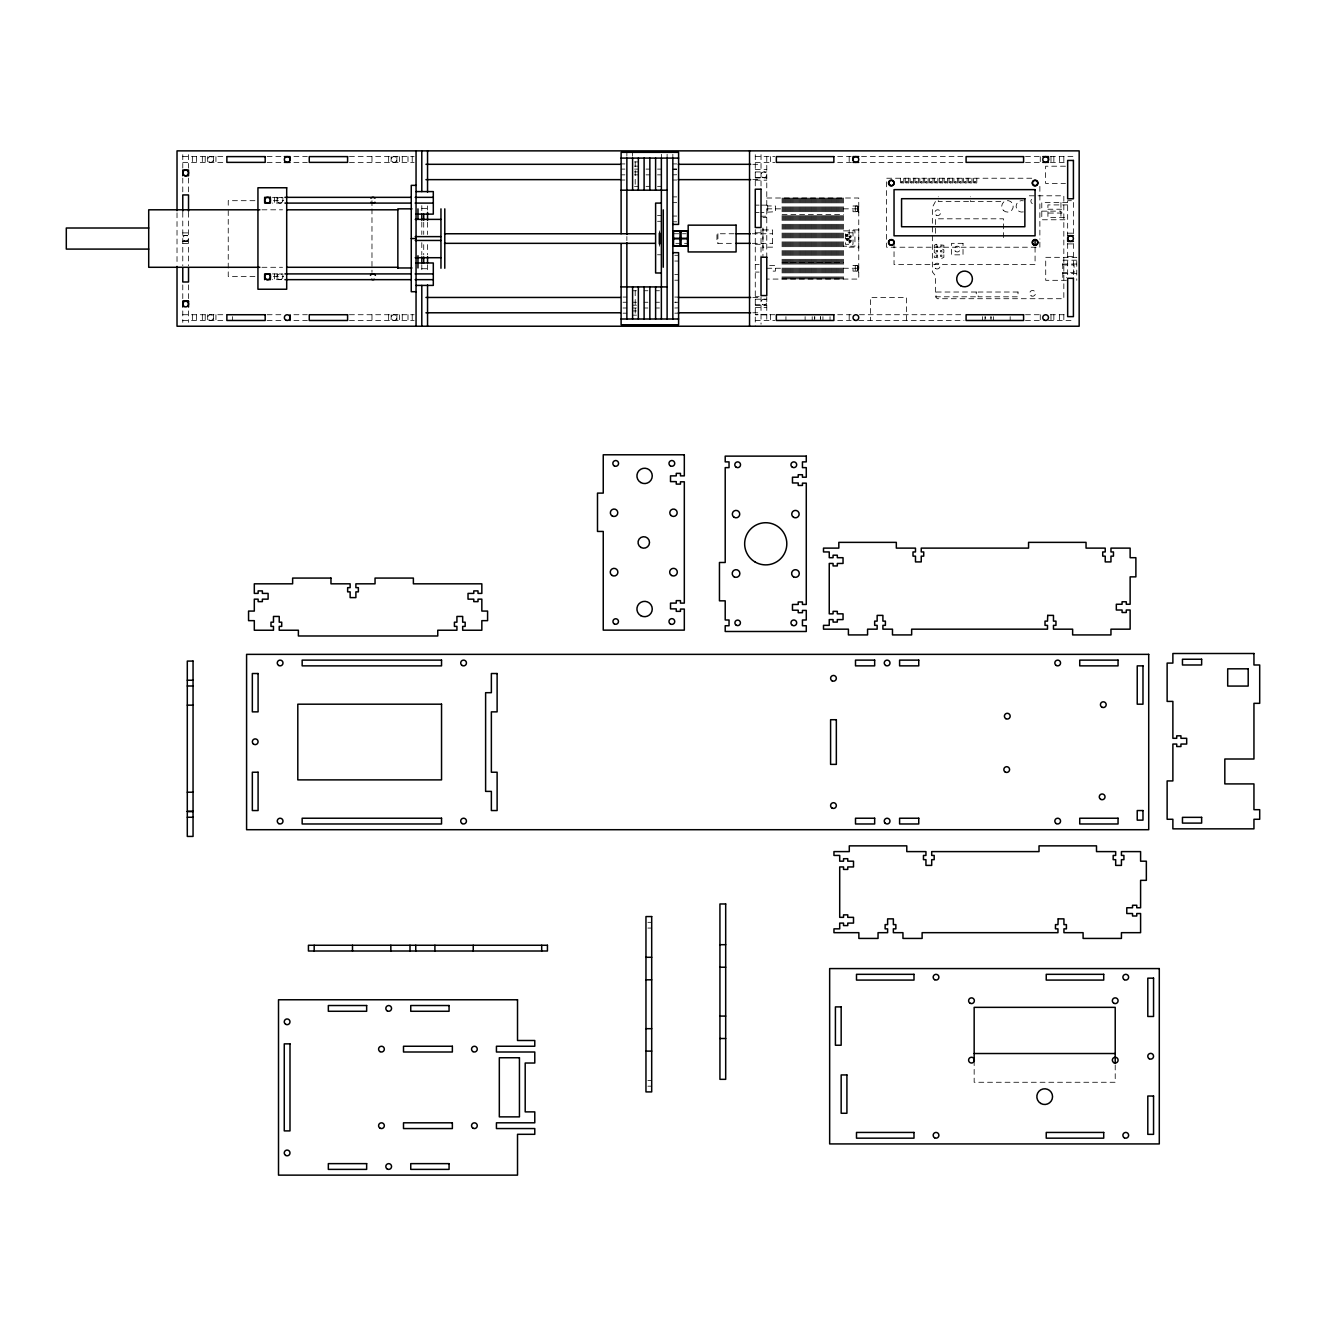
<?xml version="1.0" encoding="UTF-8"?>
<svg xmlns="http://www.w3.org/2000/svg" width="1326" height="1326" viewBox="0 0 1326 1326"><rect width="100%" height="100%" fill="white"/><g stroke="black" fill="none" stroke-linecap="round" stroke-linejoin="round"><path stroke-width="0.75" stroke-dasharray="5 3.75" d="M762.947 248.128L762.947 228.967M858.767 248.128L858.767 228.967M935.427 201.552L932.36 207.304L932.36 271.896L935.427 275.725L935.427 296.809L937.349 298.715L1063.833 298.715L1063.833 195.8L1026.556 195.8M734.09 233.757L717.913 233.757L716.952 234.719L716.952 242.376L717.913 243.338L734.09 243.338M766.776 205L767.737 205.961L775.395 205.961L775.395 211.712L761.025 212.541M858.767 212.674L857.806 205.961L858.767 205M858.767 272.079L857.806 271.117L858.767 264.421M856.414 271.117L857.74 270.67A2.354 2.354 0 0 0 858.452 269.891L858.767 268.648L857.574 268.648M856.414 211.712L857.74 211.248A2.354 2.354 0 0 0 858.452 210.486L858.767 209.243L857.574 209.243M182.773 156.617L226.862 156.617M267.106 156.617L282.438 156.617M293.924 156.617L307.35 156.617M349.434 156.617L414.126 156.617M755.273 156.617L774.832 156.617M837.684 156.617L851.11 156.617M861.535 156.617L964.019 156.617M1025.495 156.617L1042.75 156.617M1050.407 156.617L1073.414 156.617M634.524 161.921L638.353 161.921M182.773 162.369L223.017 162.369M267.106 162.369L284.344 162.369M293.924 162.369L307.35 162.369M349.434 162.369L414.126 162.369M755.273 162.369L774.832 162.369M837.684 162.369L853.016 162.369M861.535 162.369L964.019 162.369M1025.495 162.369L1042.75 162.369M1050.407 162.369L1065.739 162.369M621.115 163.927L624.944 163.927M672.846 163.927L676.691 163.927M752.754 164.308L761.025 164.308M634.524 166.148L638.353 166.148M1065.474 166.198L1045.617 166.198L1045.617 183.452L1065.474 183.452M621.115 169.098L624.944 169.098M634.524 169.098L638.353 169.098M646.027 169.098L649.856 169.098M657.53 169.098L661.359 169.098M672.846 169.098L676.691 169.098M672.846 169.198L676.691 169.198M755.273 169.463L766.776 169.463M634.524 171.883L638.353 171.883M755.273 171.949L766.776 171.949M621.115 174.85L624.944 174.85M634.524 174.85L638.353 174.85M646.027 174.85L649.856 174.85M657.53 174.85L661.359 174.85M672.846 174.85L676.691 174.75M755.273 177.701L766.776 177.701M755.273 177.883L766.776 177.883M1031.744 178.231L886.564 178.231L886.564 247.216L1039.866 247.216L1039.866 241.133M752.754 179.64L761.025 179.64M621.115 180.021L624.944 180.021M672.846 180.021L676.691 180.021M755.273 180.187L766.776 180.187M634.524 186.353L638.353 186.353M646.027 186.353L649.856 186.353M657.53 186.353L661.359 186.353M672.846 196.894L676.691 196.894M272.476 197.342L282.852 197.342L282.852 203.093L272.476 203.093M766.776 198.005L858.767 198.005L858.767 279.073L766.776 279.073M254.94 200.69L228.238 200.69L228.238 206.839M273.405 200.69L283.681 200.69M968.577 201.552L938.294 201.552L938.294 196.762M1000.782 201.552L970.499 201.552L970.499 196.762M1067.662 202.513L1041.788 202.513L1041.788 219.768L1067.662 219.768M672.846 202.646L676.691 202.646M1067.662 204.917L1047.921 204.917L1047.921 217.365L1067.662 217.365M755.273 205.132L759.118 205.132M761.025 205.132L766.776 205.132M857.806 205.961L853.016 205.961L853.016 211.712L857.806 211.712M421.801 208.364L427.552 208.364M857.574 208.431L858.767 208.431L858.452 207.188A2.354 2.354 0 0 0 857.74 206.425L856.414 205.961M766.776 208.845L782.108 208.845M843.435 208.845L858.767 208.845M1047.921 209.226L1061.911 209.226L1061.911 213.055L1047.921 213.055M261.951 209.806L282.537 209.806M1041.788 211.132L1060.949 211.132M755.273 212.541L759.118 212.541M782.108 214.597L843.435 214.597M657.53 215.541L661.359 215.541M672.846 216.055L676.691 216.055M761.025 216.221L766.776 216.221M762.947 217.464L766.776 217.464M657.53 221.293L661.359 221.293M672.846 221.807L676.691 221.807M763.428 229.928L772.528 229.928L772.528 247.166L763.428 247.166M858.287 229.928L849.187 229.928L849.187 247.166L858.287 247.166M659.619 230.873L659.436 232.498M843.435 230.873L854.938 230.873L854.938 246.205L843.435 246.205M182.773 232.895L188.524 232.895M755.273 232.796L761.025 232.796M1067.662 233.177L1073.414 233.177M673.724 233.757L686.122 233.757M752.306 233.757L772.528 233.757M182.773 235.382L188.524 235.382M182.773 241.133L188.524 241.133M182.773 241.315L188.524 241.315M675.796 243.338L687.697 243.338M752.306 243.338L772.528 243.338M182.773 243.619L188.524 243.619M1067.662 243.918L1073.414 243.918M755.273 244.299L761.025 244.299M659.619 246.205L659.436 245.177M657.53 254.774L661.359 254.774M674.768 255.288L678.597 255.288M1067.662 256.366L1073.414 256.366M1076.762 260.194L1062.772 260.194L1062.772 277.449L1066.767 277.449M674.768 261.04L678.597 261.04M782.108 262.498L843.435 262.498M1062.772 264.04L1076.762 264.04M755.273 264.421L759.118 264.421M1062.772 264.985L1074.077 264.985L1074.077 272.659L1062.772 272.659M769.66 265.382L775.395 265.382L775.395 271.117L769.66 271.117M857.806 265.382L853.016 265.382L853.016 271.117L857.806 271.117M261.951 267.288L282.537 267.288M857.574 267.852L858.767 267.852L858.452 266.609A2.354 2.354 0 0 0 857.74 265.83L856.414 265.382M766.776 268.25L782.108 268.25M843.435 268.25L858.767 268.25M421.801 268.73L427.552 268.73M755.273 272.079L759.118 272.079M1062.772 273.62L1076.762 273.62M272.476 273.902L282.852 273.902L282.852 279.653L272.476 279.653M674.768 274.449L678.597 274.449M254.94 276.388L228.238 276.388L228.238 208.878M273.405 276.388L283.681 276.388M674.768 280.2L678.597 280.2M1066.419 280.316L1045.717 280.316L1045.717 257.327L1076.762 257.327L1076.762 280.316M632.601 290.742L636.447 290.742M644.105 290.742L647.933 290.742M655.608 290.742L659.436 290.742M755.273 296.709L759.118 296.709M623.021 297.057L626.866 297.057M674.768 297.057L678.597 297.057M752.754 297.455L761.025 297.455M755.273 299.195L766.776 299.195M623.021 302.245L626.866 302.245M632.601 302.245L636.447 302.245M644.105 302.245L647.933 302.245M655.608 302.245L659.436 302.245M755.273 304.947L766.776 304.947M632.601 305.195L636.447 305.195M755.273 305.146L766.776 305.146M755.273 307.433L766.776 307.433M623.021 307.997L626.866 307.997M632.601 307.997L636.447 307.997M644.105 307.997L647.933 307.997M655.608 307.997L659.436 307.997M674.768 307.997L678.597 307.897M632.601 310.947L636.447 310.947M752.754 312.787L761.025 312.787M623.021 313.168L626.866 313.168M674.768 313.168L678.597 313.168M182.773 314.726L226.862 314.726M267.106 314.726L282.438 314.726M293.924 314.726L307.35 314.726M349.434 314.726L414.126 314.726M774.832 314.726L755.273 314.726L766.776 314.826M837.684 314.726L851.11 314.726M859.48 314.726L964.019 314.726M1025.495 314.726L1042.75 314.726M1050.407 314.726L1065.739 314.726M632.601 315.157L636.447 315.157M182.773 320.478L223.017 320.478M267.106 320.478L284.344 320.478M293.924 320.478L307.35 320.478M349.434 320.478L414.126 320.478M755.273 320.378L774.832 320.478M837.684 320.478L851.11 320.478M858.767 320.478L964.019 320.478M1025.495 320.478L1042.75 320.478M1048.501 320.478L1073.414 320.478M647.867 922.316L651.696 922.316M647.867 928.067L651.696 928.067M647.867 1080.425L651.696 1080.425M647.867 1086.176L651.696 1086.176M1115.216 1064.944L1115.216 1082.265L974.162 1082.265L974.162 1061.098M1073.414 233.691L1073.414 200.69L1067.662 200.69L1067.662 235.663M1073.414 243.47L1073.414 275.526M1067.662 243.47L1067.662 275.526M1063.833 156.617L1063.833 162.369M1063.833 314.726L1063.833 320.478M1060.949 202.513L1060.949 219.768M1059.607 156.617L1059.607 162.369M1059.607 314.726L1059.607 320.478M1053.855 156.617L1053.855 162.369M1053.855 314.726L1053.855 320.478M1050.988 156.617L1050.988 162.369M1050.988 314.726L1050.988 320.478M1040.264 156.617L1040.264 162.369M1040.264 314.726L1040.264 320.478M1039.866 186.353L1039.866 239.111M1035.076 247.233L1035.076 264.57L894.039 264.57L894.039 243.404M1010.163 316.632L1010.163 320.478M1003.467 237.586L1003.467 218.807L935.427 218.807L935.427 233.824M993.489 316.632L993.489 320.478M991.003 316.632L991.003 320.478M985.036 316.632L985.036 320.478M982.549 316.632L982.549 320.478M976.814 178.231L976.814 182.259A1.724 1.724 0 0 1 975.091 183.982A1.724 1.724 0 0 1 973.367 182.259L973.367 178.231M971.958 178.231L971.958 182.259A1.724 1.724 0 0 1 970.234 183.982A1.724 1.724 0 0 1 968.51 182.259L968.51 178.231M967.085 178.231L967.085 182.259A1.724 1.724 0 0 1 965.361 183.982A1.724 1.724 0 0 1 963.637 182.259L963.637 178.231M962.212 178.231L962.212 182.259A1.724 1.724 0 0 1 960.488 183.982A1.724 1.724 0 0 1 958.764 182.259L958.764 178.231M957.355 178.231L957.355 182.259A1.724 1.724 0 0 1 955.632 183.982A1.724 1.724 0 0 1 953.908 182.259L953.908 178.231M952.482 178.231L952.482 182.259A1.724 1.724 0 0 1 950.759 183.982A1.724 1.724 0 0 1 949.035 182.259L949.035 178.231M947.609 178.231L947.609 182.259A1.724 1.724 0 0 1 945.886 183.982A1.724 1.724 0 0 1 944.162 182.259L944.162 178.231M942.753 178.231L942.753 182.259A1.724 1.724 0 0 1 941.029 183.982A1.724 1.724 0 0 1 939.305 182.259L939.305 178.231M941.941 247.266L941.941 245.923L940.499 245.923L940.499 247.266M937.88 178.231L937.88 182.259A1.724 1.724 0 0 1 936.156 183.982A1.724 1.724 0 0 1 934.432 182.259L934.432 178.231M937.631 247.266L937.631 245.923L936.189 245.923L936.189 247.266M933.007 178.231L933.007 182.259A1.724 1.724 0 0 1 931.283 183.982A1.724 1.724 0 0 1 929.559 182.259L929.559 178.231M928.15 178.231L928.15 182.259A1.724 1.724 0 0 1 926.426 183.982A1.724 1.724 0 0 1 924.686 182.259L924.686 178.231M923.277 178.231L923.277 182.259A1.724 1.724 0 0 1 921.553 183.982A1.724 1.724 0 0 1 919.83 182.259L919.83 178.231M918.404 178.231L918.404 182.259A1.724 1.724 0 0 1 916.68 183.982A1.724 1.724 0 0 1 914.957 182.259L914.957 178.231M913.548 178.231L913.548 182.259A1.724 1.724 0 0 1 911.807 183.982A1.724 1.724 0 0 1 910.084 182.259L910.084 178.231M908.675 178.231L908.675 182.259A1.724 1.724 0 0 1 906.951 183.982A1.724 1.724 0 0 1 905.227 182.259L905.227 178.231M906.487 320.478L906.487 297.472L870.453 297.472L870.453 320.478M903.802 178.231L903.802 182.259A1.724 1.724 0 0 1 902.078 183.982A1.724 1.724 0 0 1 900.354 182.259L900.354 178.231M857.574 206.276L857.574 211.414M857.574 265.681L857.574 270.819M855.27 205.961L855.27 211.712M855.27 265.382L855.27 271.117M849.187 156.617L849.187 162.369M849.187 314.726L849.187 320.478M843.435 198.005L843.435 279.073M842.474 198.005L842.474 279.073M841.513 198.005L841.513 279.073M840.568 198.005L840.568 279.073M839.607 198.005L839.607 279.073M838.645 198.005L838.645 279.073M837.684 198.005L837.684 279.073M836.723 198.005L836.723 279.073M835.778 198.005L835.778 279.073M834.816 198.005L834.816 279.073M833.855 198.005L833.855 279.073M832.894 198.005L832.894 279.073M831.932 198.005L831.932 279.073M830.988 198.005L830.988 279.073M830.026 198.005L830.026 279.073M830.026 316.632L830.026 320.478M829.065 198.005L829.065 279.073M828.104 198.005L828.104 279.073M827.142 198.005L827.142 279.073M826.181 198.005L826.181 279.073M825.236 198.005L825.236 279.073M824.275 198.005L824.275 279.073M823.313 198.005L823.313 279.073M822.932 316.632L822.932 320.478M822.352 198.005L822.352 279.073M821.391 198.005L821.391 279.073M820.446 198.005L820.446 279.073M820.446 316.632L820.446 320.478M819.485 198.005L819.485 279.073M818.523 198.005L818.523 279.073M817.562 198.005L817.562 279.073M816.601 198.005L816.601 279.073M815.656 198.005L815.656 279.073M814.694 198.005L814.694 279.073M814.694 316.632L814.694 320.478M813.733 198.005L813.733 279.073M812.772 198.005L812.772 279.073M812.192 316.632L812.192 320.478M811.81 198.005L811.81 279.073M810.866 198.005L810.866 279.073M809.904 198.005L809.904 279.073M808.943 198.005L808.943 279.073M807.982 198.005L807.982 279.073M807.02 198.005L807.02 279.073M806.059 198.005L806.059 279.073M805.114 198.005L805.114 279.073M805.114 316.632L805.114 320.478M804.153 198.005L804.153 279.073M803.191 198.005L803.191 279.073M802.23 198.005L802.23 279.073M801.269 198.005L801.269 279.073M800.324 198.005L800.324 279.073M799.363 198.005L799.363 279.073M798.401 198.005L798.401 279.073M797.44 198.005L797.44 279.073M796.478 198.005L796.478 279.073M795.534 198.005L795.534 279.073M794.572 198.005L794.572 279.073M793.611 198.005L793.611 279.073M792.65 198.005L792.65 279.073M791.688 198.005L791.688 279.073M790.727 198.005L790.727 279.073M789.782 198.005L789.782 279.073M788.821 198.005L788.821 279.073M787.859 198.005L787.859 279.073M786.898 198.005L786.898 279.073M785.937 198.005L785.937 279.073M785.937 316.632L785.937 320.478M784.992 198.005L784.992 279.073M784.031 198.005L784.031 279.073M783.069 198.005L783.069 279.073M782.108 198.005L782.108 279.073M770.605 156.617L770.605 162.369M770.605 314.726L770.605 320.478M767.737 205.961L767.737 211.712M766.776 156.617L766.776 258.835M766.776 296.709L766.776 320.478M762.947 228.006L762.947 256.796M761.025 154.694L761.025 188.176M761.025 229.58L761.025 256.796M761.025 296.709L761.025 324.174M755.273 154.694L755.273 188.176M755.273 229.58L755.273 326.229M717.913 233.757L717.913 243.338M672.846 154.264L672.846 158.092M667.111 154.264L667.111 158.092M661.359 154.264L661.359 158.092M635.204 161.805L635.204 186.353M635.204 290.742L635.204 316.98M632.601 152.341L632.601 156.17M626.866 152.341L626.866 156.17M626.866 236.476L626.866 240.603M427.552 205.928L427.552 210.022M427.552 222.254L427.552 234.52M427.552 244.581L427.552 254.841M427.552 264.703L427.552 272.758M423.723 222.254L423.723 234.47M423.723 244.647L423.723 254.841M421.801 205.646L421.801 212.392M421.801 222.088L421.801 234.52M421.801 242.658L421.801 254.99M421.801 264.703L421.801 272.758M412.22 156.617L412.22 162.369M412.22 314.726L412.22 320.478M407.994 156.617L407.994 162.369M407.994 314.726L407.994 320.478M402.259 156.617L402.259 162.369M402.259 314.726L402.259 320.478M399.375 156.617L399.375 162.369M399.375 314.726L399.375 320.478M396.888 156.617L396.888 162.369M396.888 314.726L396.888 320.478M391.137 156.617L391.137 162.369M391.137 314.726L391.137 320.478M388.651 156.617L388.651 162.369M388.651 314.726L388.651 320.478M371.976 156.617L371.976 162.369M371.976 200.69L371.976 206.839M371.976 208.878L371.976 272.311M371.976 314.726L371.976 320.478M277.101 197.342L277.101 203.093M277.101 273.902L277.101 279.653M274.615 197.342L274.615 203.093M274.615 273.902L274.615 279.653M232.597 316.632L232.597 320.478M215.939 156.617L215.939 162.369M215.939 314.726L215.939 320.478M213.436 156.617L213.436 162.369M213.436 314.726L213.436 320.478M207.685 156.617L207.685 162.369M207.685 314.726L207.685 320.478M205.198 156.617L205.198 162.369M205.198 314.726L205.198 320.478M202.331 156.617L202.331 162.369M202.331 314.726L202.331 320.478M196.579 156.617L196.579 162.369M196.579 314.726L196.579 320.478M192.353 156.617L192.353 162.369M192.353 314.726L192.353 320.478M188.524 154.694L188.524 168.12M188.524 178.098L188.524 193.032M188.524 212.226L188.524 265.797M188.524 284.875L188.524 299.228M188.524 310.897L188.524 322.384M182.773 154.694L182.773 168.12M182.773 178.098L182.773 193.032M182.773 212.226L182.773 265.797M182.773 284.875L182.773 299.228M182.773 310.897L182.773 322.384M177.021 212.757L177.021 264.338M1032.291 203.674A2.901 2.901 0 0 1 1032.291 198.668M1023.34 211.895A5.752 5.752 0 0 1 1016.114 206.342A5.752 5.752 0 0 1 1023.34 200.79M820.346 316.848A2.867 2.867 0 0 1 820.346 318.339M814.794 318.339A2.867 2.867 0 0 1 814.794 316.848M990.903 316.848A2.867 2.867 0 0 1 990.903 318.339M985.351 318.339A2.867 2.867 0 0 1 985.351 316.848M845.623 234.785C847.38 240.288 849.9 230.923 845.623 234.785M846.087 234.917C847.264 238.581 848.938 232.332 846.087 234.917M845.938 238.73C847.695 244.216 850.215 234.868 845.938 238.73M846.402 238.862C847.579 242.525 849.253 236.277 846.402 238.862M848.789 236.227C850.563 241.713 853.066 232.348 848.789 236.227M848.822 240.669C850.579 246.155 853.082 236.79 848.822 240.669M849.253 236.359C850.43 240.006 852.104 233.774 849.253 236.359M849.286 240.785C850.463 244.448 852.137 238.216 849.286 240.785M901.15 182.01C902.326 185.657 904 179.424 901.15 182.01M906.023 182.01C907.199 185.657 908.874 179.424 906.023 182.01M910.896 182.01C912.056 185.657 913.73 179.424 910.896 182.01M915.752 182.01C916.929 185.657 918.603 179.424 915.752 182.01M920.625 182.01C921.802 185.657 923.476 179.424 920.625 182.01M925.498 182.01C926.659 185.657 928.333 179.424 925.498 182.01M930.355 182.01C931.532 185.657 933.206 179.424 930.355 182.01M935.228 182.01C936.405 185.657 938.079 179.424 935.228 182.01M940.101 182.01C941.278 185.657 942.935 179.424 940.101 182.01M944.957 182.01C946.134 185.657 947.808 179.424 944.957 182.01M949.83 182.01C951.007 185.657 952.681 179.424 949.83 182.01M954.703 182.01C955.88 185.657 957.538 179.424 954.703 182.01M959.56 182.01C960.737 185.657 962.411 179.424 959.56 182.01M964.433 182.01C965.61 185.657 967.284 179.424 964.433 182.01M969.306 182.01C970.483 185.657 972.157 179.424 969.306 182.01M974.179 182.01C975.339 185.657 977.013 179.424 974.179 182.01M936.189 244.299L934.283 245.26L934.283 247.929L936.189 248.89L934.283 249.852L934.283 252.537L936.189 253.498L934.283 254.459L934.283 257.327L941.941 258.288L943.863 257.327L943.863 254.459L941.941 253.498L943.863 252.537L943.863 249.852L941.941 248.89L943.863 247.929L943.863 245.26L936.189 244.299M853.016 232.796L845.358 232.796L845.358 244.299L853.016 244.299L853.016 232.796M963.024 243.338L951.521 243.338L951.521 254.841L963.024 254.841L963.024 243.338M937.631 250.515L936.189 250.515L936.189 251.857L937.631 251.857L937.631 250.515M941.941 250.515L940.499 250.515L940.499 251.857L941.941 251.857L941.941 250.515M937.631 255.122L936.189 255.122L936.189 256.465L937.631 256.465L937.631 255.122M941.941 255.122L940.499 255.122L940.499 256.465L941.941 256.465L941.941 255.122M976.251 292.018L936.388 292.018L936.388 296.809L976.251 296.809L976.251 292.018M1018.02 292.018L978.157 292.018L978.157 296.809L1018.02 296.809L1018.02 292.018M678.597 302.245L674.768 302.245L678.597 302.345M935.692 268.581A2.901 2.901 0 0 0 940.051 266.095A2.901 2.901 0 0 0 935.725 263.559A2.901 2.901 0 0 0 935.692 268.581M936.272 215.177A2.901 2.901 0 0 0 940.615 212.674A2.901 2.901 0 0 0 936.272 210.171A2.901 2.901 0 0 0 936.272 215.177M1031.147 295.864A2.901 2.901 0 0 0 1035.49 293.361A2.901 2.901 0 0 0 1031.147 290.842A2.901 2.901 0 0 0 1031.147 295.864M1003.417 210.42A5.752 5.752 0 0 0 1013.031 207.834A5.752 5.752 0 0 0 1006.003 200.79A5.752 5.752 0 0 0 1003.417 210.42M955.234 251.111A2.867 2.867 0 0 0 960.057 249.835A2.867 2.867 0 0 0 956.527 246.304A2.867 2.867 0 0 0 955.234 251.111M762.467 177.319A2.867 2.867 0 0 0 766.776 174.817A2.867 2.867 0 0 0 762.467 172.33A2.867 2.867 0 0 0 762.467 177.319M762.467 304.566A2.867 2.867 0 0 0 766.776 302.079A2.867 2.867 0 0 0 762.467 299.593A2.867 2.867 0 0 0 762.467 304.566M392.579 320.08A2.867 2.867 0 0 0 396.888 317.594A2.867 2.867 0 0 0 392.579 315.107A2.867 2.867 0 0 0 392.579 320.08M209.127 320.08A2.867 2.867 0 0 0 213.436 317.594A2.867 2.867 0 0 0 209.127 315.107A2.867 2.867 0 0 0 209.127 320.08M184.215 240.752A2.867 2.867 0 0 0 188.524 238.249A2.867 2.867 0 0 0 184.215 235.763A2.867 2.867 0 0 0 184.215 240.752M209.127 161.987A2.867 2.867 0 0 0 213.436 159.485A2.867 2.867 0 0 0 209.127 156.998A2.867 2.867 0 0 0 209.127 161.987M392.579 161.987A2.867 2.867 0 0 0 396.888 159.485A2.867 2.867 0 0 0 392.579 156.998A2.867 2.867 0 0 0 392.579 161.987M278.543 279.272A2.867 2.867 0 0 0 282.852 276.786A2.867 2.867 0 0 0 278.543 274.283A2.867 2.867 0 0 0 278.543 279.272M278.543 202.712A2.867 2.867 0 0 0 282.852 200.209A2.867 2.867 0 0 0 278.543 197.723A2.867 2.867 0 0 0 278.543 202.712"/><path stroke-width="1.5" d="M659.619 232.928L659.619 244.15M673.542 230.873L673.542 246.205M681.216 230.873L679.824 238.813L681.216 246.205M679.824 230.873L681.216 238.813L679.824 246.205M687.498 246.205L687.498 230.873M284.344 156.617L290.096 156.617L290.096 160.446M858.767 156.617L853.016 156.617L853.016 160.446M1042.75 156.617L1048.501 156.617L1048.501 160.446M621.115 158.092L678.597 158.092M284.344 162.369L290.096 162.369M853.016 162.369L858.767 162.369M1042.75 162.369L1048.501 162.369M425.944 164.308L620.369 164.308M678.299 164.308L750.682 164.308M184.695 175.778L188.524 175.778L188.524 170.026L182.773 170.026L182.773 175.778M425.944 179.64L620.369 179.64M678.299 179.64L750.682 179.64M416.049 185.358L411.259 185.358L411.259 291.72L416.049 291.72M621.115 190.182L667.111 190.182M416.049 191.59L433.304 191.59L433.304 214.116L416.049 214.116M284.908 197.342L411.259 197.342M415.137 197.342L433.304 197.342M284.908 203.093L411.259 203.093M415.137 203.093L433.304 203.093M661.359 203.093L655.608 203.093L655.608 272.99L661.359 272.99M411.938 208.845L397.85 208.845L397.85 268.25M259.896 209.806L148.711 209.806L148.711 267.288L259.896 267.288M286.665 209.806L397.85 209.806M415.22 219.387L440.961 219.387M672.846 224.409L678.597 224.409L678.597 152.341L621.115 152.341L621.115 233.674M148.711 228.006L66.3 228.006L66.3 249.089L148.711 249.089M672.846 230.873L688.177 230.873M673.542 231.138L679.824 231.138M681.216 231.138L687.498 231.138M444.508 233.757L655.143 233.757M736.112 233.757L750.284 233.757M1067.662 235.663L1073.414 235.663M415.22 236.625L440.961 236.625M673.542 238.282L679.824 238.282M681.216 238.282L687.498 238.282M411.259 238.547L416.049 238.547M673.542 238.813L679.824 238.813M681.216 238.813L687.498 238.813M415.22 240.454L440.961 240.454M1073.414 241.415L1067.662 241.415L1067.662 237.586M444.508 243.338L655.143 243.338M736.112 243.338L750.284 243.338M673.542 245.94L679.824 245.94M681.216 245.94L687.498 245.94M672.846 246.205L688.177 246.205M672.846 252.669L678.597 252.669L678.597 324.754L621.115 324.754L621.115 243.686M415.22 257.708L440.961 257.708M416.049 262.979L433.304 262.979L433.304 285.405L416.049 285.405M286.665 267.288L397.85 267.288M397.85 267.968L411.938 267.968M284.908 273.902L411.259 273.902M415.137 273.902L433.304 273.902M266.576 279.653L270.405 279.653L270.405 273.902L264.653 273.902L264.653 279.653M284.908 279.653L411.259 279.653M415.137 279.653L433.304 279.653M621.115 286.913L667.111 286.913M425.944 297.455L620.369 297.455M678.299 297.455L750.682 297.455M182.773 307.052L182.773 301.3L188.524 301.151L188.524 307.052M182.773 301.3L188.524 301.3M425.944 312.787L620.369 312.787M678.299 312.787L750.682 312.787M621.115 319.002L678.597 319.002M187.297 680.238L193.049 680.238M187.297 685.99L193.049 685.99M187.297 705.15L193.049 705.15M187.297 792.202L193.049 792.202M187.297 811.363L193.049 811.363M187.297 811.512L193.049 811.512M187.297 817.264L193.049 817.264M719.935 944.692L725.687 944.692M645.961 957.289L651.696 957.289M719.935 967.218L725.687 967.218M645.961 979.815L651.696 979.815M719.935 1016.081L725.687 1016.081M645.961 1028.678L651.696 1028.678M719.935 1038.507L725.687 1038.507M645.961 1051.104L651.696 1051.104M974.162 1053.524L1115.216 1053.524M1115.216 1063.004L1115.216 1007.346L974.162 1007.346L974.162 1061.098M1035.076 239.558L1035.076 245.31M894.039 241.465L894.039 243.404M749.538 150.866L749.538 326.229M680.52 230.873L680.52 246.205M672.846 158.092L672.846 319.002M667.111 158.092L667.111 319.002M663.265 209.856L663.265 267.239M661.359 158.092L661.359 319.002M659.436 233.127L659.436 243.967M655.608 158.092L655.608 190.182M655.608 286.913L655.608 319.002M649.856 158.092L649.856 190.182M649.856 286.913L649.856 319.002M644.105 158.092L644.105 190.182M644.105 286.913L644.105 319.002M638.353 158.092L638.353 190.182M638.353 286.913L638.353 319.002M632.601 158.092L632.601 190.182M632.601 286.913L632.601 319.002M626.866 158.092L626.866 234.42M626.866 242.675L626.866 319.002M541.704 945.256L541.704 951.007M473.233 945.256L473.233 951.007M444.79 208.845L444.79 268.25M440.961 208.845L440.961 268.25M434.911 945.256L434.911 951.007M427.552 150.866L427.552 192.22M427.552 212.392L427.552 220.431M427.552 256.647L427.552 262.979M427.552 284.875L427.552 326.229M423.723 214.116L423.723 220.215M423.723 256.863L423.723 262.979M421.801 150.866L421.801 191.59M421.801 214.116L421.801 220.215M421.801 256.863L421.801 262.979M421.801 285.405L421.801 326.229M417.972 208.845L417.972 219.039M417.972 255.736L417.972 267.968M416.049 150.866L416.049 326.229M415.751 945.256L415.751 951.007M409.999 945.256L409.999 951.007M390.839 945.256L390.839 951.007M352.501 945.256L352.501 951.007M314.179 945.256L314.179 951.007M290.096 314.726L290.096 320.478M188.524 211.132L188.524 194.939L182.773 194.939L182.773 211.132M188.524 267.819L188.524 281.99L182.773 281.99L182.773 267.819M177.021 210.701L177.021 150.866L1079.165 150.866L1079.165 326.229L177.021 326.229L177.021 266.393M374.363 279.272A2.867 2.867 0 0 1 371.495 279.272M370.435 275.344A2.867 2.867 0 0 1 375.424 275.344M374.96 202.248A2.867 2.867 0 0 1 370.899 202.248M370.899 198.187A2.867 2.867 0 0 1 374.96 198.187M1047.722 615.38L1047.507 621.132L1045.004 621.132L1045.004 625.342L1047.507 625.342L1047.507 629.17L911.658 629.17L911.658 634.922L892.481 634.922L892.481 629.17L882.901 629.17L882.901 625.342L885.403 625.342L885.403 621.132L882.901 621.132L882.901 615.38L877.149 615.38L877.149 621.132L874.663 621.132L874.663 625.342L877.149 625.342L877.149 629.17L867.569 629.17L867.569 634.922L848.408 634.922L848.408 629.17L823.496 629.17L823.496 625.342L829.247 625.342L829.247 619.59L833.076 619.59L833.076 622.093L837.303 622.093L837.303 619.59L843.038 619.59L843.038 613.839L837.303 613.839L837.303 611.352L833.076 611.352L833.076 613.839L829.247 613.839L829.247 563.451L833.076 563.451L833.076 565.937L837.303 565.937L837.303 563.451L843.038 563.451L843.038 557.699L837.303 557.699L837.303 555.196L833.076 555.196L833.076 557.699L829.247 557.699L829.247 551.947L823.496 551.947L823.496 548.119L838.828 548.119L838.828 542.367L896.326 542.367L896.326 548.119L915.487 548.119L915.487 551.947L913.001 551.947L913.001 556.158L915.487 556.158L915.487 561.909L921.238 561.909L921.238 556.158L923.725 556.158L923.725 551.947L921.238 551.947L921.238 548.119L1028.562 548.119L1028.562 542.367L1086.044 542.367L1086.044 548.119L1105.221 548.119L1105.221 551.947L1102.718 551.947L1102.718 556.158L1105.221 556.158L1105.221 561.909L1110.956 561.909L1110.956 556.158L1113.459 556.158L1113.459 551.947L1110.956 551.947L1110.956 548.119L1130.133 548.119L1130.133 557.699L1135.885 557.699L1135.885 576.86L1130.133 576.86L1130.133 604.258L1126.288 604.258L1126.288 601.772L1122.078 601.772L1122.078 604.258L1116.326 604.258L1116.326 610.01L1122.078 610.01L1122.078 612.496L1126.288 612.496L1126.288 610.01L1130.133 610.01L1130.133 629.17L1110.956 629.17L1110.956 634.922L1072.635 634.922L1072.635 629.17L1053.474 629.17L1053.474 625.342L1055.96 625.342L1055.96 621.132L1053.474 621.132L1053.474 615.38L1047.722 615.38M1058.181 918.868L1057.966 924.62L1055.463 924.62L1055.463 928.83L1057.966 928.83L1057.966 932.675L922.117 932.675L922.117 938.427L902.956 938.427L902.956 932.675L893.359 932.675L893.359 928.846L895.862 928.846L895.862 924.62L893.359 924.62L893.359 918.868L887.624 918.868L887.624 924.62L885.122 924.62L885.122 928.846L887.624 928.846L887.624 932.675L878.044 932.675L878.044 938.427L858.867 938.427L858.867 932.675L833.955 932.675L833.955 928.846L839.706 928.846L839.706 923.095L843.535 923.095L843.535 925.581L847.762 925.581L847.762 923.095L853.513 923.095L853.513 917.343L847.762 917.343L847.762 914.857L843.535 914.857L843.535 917.343L839.706 917.343L839.706 866.939L843.535 866.939L843.535 869.425L847.762 869.425L847.762 866.939L853.513 866.939L853.513 861.187L847.762 861.187L847.762 858.701L843.535 858.701L843.535 861.187L839.706 861.187L839.706 855.436L833.955 855.436L833.955 851.607L849.286 851.607L849.286 845.855L906.785 845.855L906.785 851.607L925.946 851.607L925.946 855.436L923.46 855.436L923.46 859.662L925.946 859.662L925.946 865.397L931.697 865.397L931.697 859.662L934.184 859.662L934.184 855.436L931.697 855.436L931.697 851.607L1039.02 851.607L1039.02 845.855L1096.503 845.855L1096.503 851.607L1115.68 851.607L1115.68 855.436L1113.177 855.436L1113.177 859.662L1115.68 859.662L1115.68 865.397L1121.431 865.397L1121.431 859.662L1123.918 859.662L1123.918 855.436L1121.431 855.436L1121.431 851.607L1140.592 851.607L1140.592 861.187L1146.344 861.187L1146.344 880.348L1140.592 880.348L1140.592 907.763L1136.763 907.763L1136.763 905.26L1132.537 905.26L1132.537 907.763L1126.785 907.763L1126.785 913.515L1132.537 913.515L1132.537 916.001L1136.763 916.001L1136.763 913.515L1140.592 913.515L1140.592 932.675L1121.431 932.675L1121.431 938.427L1083.093 938.427L1083.093 932.675L1063.933 932.675L1063.933 928.846L1066.419 928.846L1066.419 924.62L1063.933 924.62L1063.933 918.868L1058.181 918.868M894.221 242.426L893.84 243.868A2.867 2.867 0 0 1 889.497 244.63A2.867 2.867 0 0 1 889.497 240.221A2.867 2.867 0 0 1 893.84 240.984L894.221 242.426M974.361 1060.137L973.98 1061.579A2.867 2.867 0 0 1 969.637 1062.341A2.867 2.867 0 0 1 969.637 1057.933A2.867 2.867 0 0 1 973.98 1058.695L974.361 1060.137M265.183 156.617L226.862 156.617L226.862 162.369L265.183 162.369L265.183 156.617M347.594 156.617L309.256 156.617L309.256 162.369L347.594 162.369L347.594 156.617M833.855 156.617L776.356 156.617L776.356 162.369L833.855 162.369L833.855 156.617M1023.589 156.617L966.09 156.617L966.09 162.369L1023.589 162.369L1023.589 156.617M1073.414 160.446L1067.662 160.446L1067.662 198.784L1073.414 198.784L1073.414 160.446M286.698 187.762L257.94 187.762L257.94 289.234L286.698 289.234L286.698 187.762M761.025 189.204L755.273 189.204L755.273 227.525L761.025 227.525L761.025 189.204M1035.076 189.635L894.039 189.635L894.039 235.813L1035.076 235.813L1035.076 189.635M270.405 197.342L264.653 197.342L264.653 203.093L270.405 203.093L270.405 197.342M1024.865 198.701L901.564 198.701L901.564 226.746L1024.865 226.746L1024.865 198.701M736.096 225.155L688.177 225.155L688.177 251.94L736.096 251.94L736.096 225.155M766.776 257.227L761.025 257.227L761.025 295.565L766.776 295.565L766.776 257.227M1073.414 278.311L1067.662 278.311L1067.662 316.632L1073.414 316.632L1073.414 278.311M265.183 314.726L226.862 314.726L226.862 320.478L265.183 320.478L265.183 314.726M347.594 314.726L309.256 314.726L309.256 320.478L347.594 320.478L347.594 314.726M833.855 314.726L776.356 314.726L776.356 320.478L833.855 320.478L833.855 314.726M1023.589 314.726L966.09 314.726L966.09 320.478L1023.589 320.478L1023.589 314.726M684.315 454.785L603.247 454.785L603.247 493.106L597.496 493.106L597.496 531.444L603.247 531.444L603.247 630.132L684.315 630.132L684.315 609.065L680.47 609.065L680.47 611.352L676.26 611.352L676.26 608.866L670.508 608.866L670.508 603.115L676.26 603.115L676.26 600.628L680.47 600.628L680.47 603.115L684.315 603.115L684.315 481.802L680.47 481.802L680.47 484.106L676.26 484.106L676.26 481.62L670.508 481.62L670.508 475.868L676.26 475.868L676.26 473.365L680.47 473.365L680.47 475.868L684.315 475.868L684.315 454.785M806.274 456.127L725.206 456.127L725.206 461.879L729.035 461.879L729.035 467.63L725.206 467.63L725.206 562.489L719.454 562.489L719.454 600.827L725.206 600.827L725.206 619.988L729.035 619.988L729.035 625.739L725.206 625.739L725.206 631.491L806.274 631.491L806.274 625.739L802.445 625.739L802.445 619.988L806.274 619.988L806.274 610.408L802.445 610.408L802.445 612.695L798.219 612.695L798.219 610.209L792.467 610.209L792.467 604.457L798.219 604.457L798.219 601.971L802.445 601.971L802.445 604.457L806.274 604.457L806.274 483.145L802.445 483.145L802.445 485.449L798.219 485.449L798.219 482.962L792.467 482.962L792.467 477.211L798.219 477.211L798.219 474.725L802.445 474.725L802.445 477.211L806.274 477.211L806.274 467.63L802.445 467.63L802.445 461.879L806.274 461.879L806.274 456.127M330.97 578.07L292.632 578.07L292.632 583.821L254.31 583.821L254.31 593.402L258.139 593.402L258.139 590.899L262.366 590.899L262.366 593.402L268.101 593.402L268.101 599.153L262.366 599.153L262.366 601.639L258.139 601.639L258.139 599.153L254.31 599.153L254.31 611.071L248.559 611.071L248.559 620.651L254.31 620.651L254.31 630.231L273.471 630.231L273.471 626.402L270.985 626.402L270.985 622.192L273.471 622.192L273.471 616.441L279.222 616.441L279.222 622.192L281.709 622.192L281.709 626.402L279.222 626.402L279.222 630.231L298.383 630.231L298.383 635.983L437.762 635.983L437.762 630.231L456.923 630.231L456.923 626.402L454.42 626.402L454.42 622.192L456.923 622.192L456.923 616.441L462.675 616.441L462.675 622.192L465.161 622.192L465.161 626.402L462.675 626.402L462.675 630.231L481.835 630.231L481.835 620.651L487.587 620.651L487.587 611.071L481.835 611.071L481.835 599.153L478.006 599.153L478.006 601.639L473.78 601.639L473.78 599.153L468.028 599.153L468.028 593.402L473.78 593.402L473.78 590.899L478.006 590.899L478.006 593.402L481.835 593.402L481.835 583.821L413.38 583.821L413.38 578.07L375.043 578.07L375.043 583.821L355.882 583.821L355.882 587.65L358.368 587.65L358.368 591.86L355.882 591.86L355.882 597.612L350.13 597.612L350.13 591.86L347.644 591.86L347.644 587.65L350.13 587.65L350.13 583.821L330.97 583.821L330.97 578.07M1253.948 653.503L1172.88 653.503L1172.88 663.083L1167.129 663.083L1167.129 701.404L1172.88 701.404L1172.88 738.3L1176.726 738.3L1176.726 735.814L1180.936 735.814L1180.936 738.3L1186.687 738.3L1186.687 744.052L1180.936 744.052L1180.936 746.538L1176.726 746.538L1176.726 744.052L1172.88 744.052L1172.88 780.931L1167.129 780.931L1167.129 819.269L1172.88 819.269L1172.88 828.849L1253.948 828.849L1253.948 819.269L1259.7 819.269L1259.7 809.689L1253.948 809.689L1253.948 783.915L1224.826 783.915L1224.826 759.002L1253.948 759.002L1253.948 703.327L1259.7 703.327L1259.7 664.989L1253.948 664.989L1253.948 653.503M1148.714 654.364L246.586 654.364L246.586 829.711L1148.714 829.711L1148.714 654.364M1201.638 659.237L1182.46 659.237L1182.46 664.989L1201.638 664.989L1201.638 659.237M441.541 660.116L302.162 660.116L302.162 665.867L441.541 665.867L441.541 660.116M874.663 660.116L855.502 660.116L855.502 665.867L874.663 665.867L874.663 660.116M918.752 660.116L899.592 660.116L899.592 665.867L918.752 665.867L918.752 660.116M1118.05 660.116L1079.729 660.116L1079.729 665.867L1118.05 665.867L1118.05 660.116M193.049 661.077L187.297 661.077L187.297 836.424L193.049 836.424L193.049 661.077M1142.979 665.867L1137.227 665.867L1137.227 704.189L1142.979 704.189L1142.979 665.867M1248.197 668.818L1227.694 668.818L1227.694 686.072L1248.197 686.072L1248.197 668.818M258.089 673.525L252.338 673.525L252.338 711.863L258.089 711.863L258.089 673.525M497.117 673.525L491.366 673.525L491.366 692.686L485.614 692.686L485.614 791.39L491.366 791.39L491.366 810.551L497.117 810.551L497.117 772.229L491.366 772.229L491.366 711.863L497.117 711.863L497.117 673.525M441.541 704.189L297.803 704.189L297.803 779.887L441.541 779.887L441.541 704.189M836.341 719.72L830.59 719.72L830.59 764.373L836.341 764.373L836.341 719.72M258.089 772.229L252.338 772.229L252.338 810.551L258.089 810.551L258.089 772.229M1142.979 810.551L1137.227 810.551L1137.227 820.131L1142.979 820.131L1142.979 810.551M1201.638 817.346L1182.46 817.346L1182.46 823.098L1201.638 823.098L1201.638 817.346M441.541 818.225L302.162 818.225L302.162 823.976L441.541 823.976L441.541 818.225M874.663 818.225L855.502 818.225L855.502 823.976L874.663 823.976L874.663 818.225M918.752 818.225L899.592 818.225L899.592 823.976L918.752 823.976L918.752 818.225M1118.05 818.225L1079.729 818.225L1079.729 823.976L1118.05 823.976L1118.05 818.225M725.687 903.967L719.935 903.967L719.935 1079.331L725.687 1079.331L725.687 903.967M651.696 916.564L645.961 916.564L645.961 1091.911L651.696 1091.911L651.696 916.564M547.439 945.256L308.428 945.256L308.428 951.007L547.439 951.007L547.439 945.256M1159.289 968.577L829.662 968.577L829.662 1143.924L1159.289 1143.924L1159.289 968.577M913.995 974.328L856.497 974.328L856.497 980.08L913.995 980.08L913.995 974.328M1103.713 974.328L1046.231 974.328L1046.231 980.08L1103.713 980.08L1103.713 974.328M1153.554 978.157L1147.802 978.157L1147.802 1016.478L1153.554 1016.478L1153.554 978.157M517.521 999.771L278.51 999.771L278.51 1175.134L517.521 1175.134L517.521 1134.31L534.776 1134.31L534.776 1128.559L496.438 1128.559L496.438 1122.807L534.776 1122.807L534.776 1111.884L525.195 1111.884L525.195 1063.021L534.776 1063.021L534.776 1051.999L496.438 1051.999L496.438 1046.247L534.776 1046.247L534.776 1040.496L517.521 1040.496L517.521 999.771M366.656 1005.522L328.334 1005.522L328.334 1011.274L366.656 1011.274L366.656 1005.522M449.066 1005.522L410.745 1005.522L410.745 1011.274L449.066 1011.274L449.066 1005.522M841.165 1006.898L835.413 1006.898L835.413 1045.236L841.165 1045.236L841.165 1006.898M289.996 1043.86L284.261 1043.86L284.261 1130.896L289.996 1130.896L289.996 1043.86M452.365 1046.247L403.502 1046.247L403.502 1051.999L452.365 1051.999L452.365 1046.247M519.444 1057.75L499.322 1057.75L499.322 1116.873L519.444 1116.873L519.444 1057.75M846.916 1074.938L841.165 1074.938L841.165 1113.26L846.916 1113.26L846.916 1074.938M1153.554 1096.022L1147.802 1096.022L1147.802 1134.343L1153.554 1134.343L1153.554 1096.022M452.365 1122.807L403.502 1122.807L403.502 1128.559L452.365 1128.559L452.365 1122.807M913.995 1132.437L856.497 1132.437L856.497 1138.172L913.995 1138.172L913.995 1132.437M1103.713 1132.437L1046.231 1132.437L1046.231 1138.172L1103.713 1138.172L1103.713 1132.437M366.656 1163.631L328.334 1163.631L328.334 1169.383L366.656 1169.383L366.656 1163.631M449.066 1163.631L410.745 1163.631L410.745 1169.383L449.066 1169.383L449.066 1163.631M614.319 623.916A2.785 2.785 0 0 0 618.48 621.513A2.785 2.785 0 0 0 614.319 619.109A2.785 2.785 0 0 0 614.319 623.916M670.409 623.999A2.867 2.867 0 0 0 674.735 621.513A2.867 2.867 0 0 0 670.409 619.027A2.867 2.867 0 0 0 670.409 623.999M614.269 465.89A2.867 2.867 0 0 0 618.579 463.404A2.867 2.867 0 0 0 614.269 460.918A2.867 2.867 0 0 0 614.269 465.89M670.409 465.89A2.867 2.867 0 0 0 674.735 463.404A2.867 2.867 0 0 0 670.409 460.918A2.867 2.867 0 0 0 670.409 465.89M640.756 615.662A7.658 7.658 0 0 0 652.259 609.032A7.658 7.658 0 0 0 640.756 602.385A7.658 7.658 0 0 0 640.756 615.662M640.756 482.531A7.658 7.658 0 0 0 652.259 475.885A7.658 7.658 0 0 0 640.756 469.255A7.658 7.658 0 0 0 640.756 482.531M640.906 547.439A5.752 5.752 0 0 0 649.525 542.467A5.752 5.752 0 0 0 640.906 537.478A5.752 5.752 0 0 0 640.906 547.439M612.164 575.484A3.829 3.829 0 0 0 617.899 572.169A3.829 3.829 0 0 0 612.164 568.854A3.829 3.829 0 0 0 612.164 575.484M671.569 575.484A3.829 3.829 0 0 0 677.321 572.169A3.829 3.829 0 0 0 671.569 568.854A3.829 3.829 0 0 0 671.569 575.484M612.214 515.963A3.696 3.696 0 0 0 617.783 512.748A3.696 3.696 0 0 0 612.214 509.549A3.696 3.696 0 0 0 612.214 515.963M670.873 515.366A3.696 3.696 0 0 0 677.056 513.709A3.696 3.696 0 0 0 672.531 509.184A3.696 3.696 0 0 0 670.873 515.366M736.278 625.259A2.785 2.785 0 0 0 740.438 622.855A2.785 2.785 0 0 0 736.278 620.452A2.785 2.785 0 0 0 736.278 625.259M792.384 625.342A2.867 2.867 0 0 0 796.694 622.855A2.867 2.867 0 0 0 792.384 620.369A2.867 2.867 0 0 0 792.384 625.342M736.228 467.249A2.867 2.867 0 0 0 740.538 464.746A2.867 2.867 0 0 0 736.228 462.26A2.867 2.867 0 0 0 736.228 467.249M792.384 467.249A2.867 2.867 0 0 0 796.694 464.746A2.867 2.867 0 0 0 792.384 462.26A2.867 2.867 0 0 0 792.384 467.249M734.123 576.827A3.829 3.829 0 0 0 739.875 573.512A3.829 3.829 0 0 0 734.123 570.197A3.829 3.829 0 0 0 734.123 576.827M793.528 576.827A3.829 3.829 0 0 0 799.28 573.512A3.829 3.829 0 0 0 793.528 570.197A3.829 3.829 0 0 0 793.528 576.827M734.19 517.306A3.696 3.696 0 0 0 739.742 514.107A3.696 3.696 0 0 0 734.19 510.891A3.696 3.696 0 0 0 734.19 517.306M793.594 517.306A3.696 3.696 0 0 0 799.147 514.107A3.696 3.696 0 0 0 793.594 510.891A3.696 3.696 0 0 0 793.594 517.306M755.19 562.058A21.083 21.083 0 0 0 786.815 543.809A21.083 21.083 0 0 0 755.19 525.544A21.083 21.083 0 0 0 755.19 562.058M1113.774 1062.623A2.867 2.867 0 0 0 1118.1 1060.137A2.867 2.867 0 0 0 1113.774 1057.651A2.867 2.867 0 0 0 1113.774 1062.623M1113.774 1003.218A2.867 2.867 0 0 0 1118.1 1000.732A2.867 2.867 0 0 0 1113.774 998.229A2.867 2.867 0 0 0 1113.774 1003.218M970.052 1003.218A2.867 2.867 0 0 0 974.361 1000.732A2.867 2.867 0 0 0 970.052 998.229A2.867 2.867 0 0 0 970.052 1003.218M1040.761 1103.447A7.857 7.857 0 0 0 1052.546 1096.652A7.857 7.857 0 0 0 1040.761 1089.839A7.857 7.857 0 0 0 1040.761 1103.447M934.598 1137.791A2.867 2.867 0 0 0 938.907 1135.305A2.867 2.867 0 0 0 934.598 1132.818A2.867 2.867 0 0 0 934.598 1137.791M1124.315 1137.791A2.867 2.867 0 0 0 1128.641 1135.305A2.867 2.867 0 0 0 1124.315 1132.818A2.867 2.867 0 0 0 1124.315 1137.791M1149.228 1058.745A2.867 2.867 0 0 0 1153.554 1056.258A2.867 2.867 0 0 0 1149.228 1053.756A2.867 2.867 0 0 0 1149.228 1058.745M1124.315 979.682A2.867 2.867 0 0 0 1128.641 977.196A2.867 2.867 0 0 0 1124.315 974.709A2.867 2.867 0 0 0 1124.315 979.682M934.598 979.682A2.867 2.867 0 0 0 938.907 977.196A2.867 2.867 0 0 0 934.598 974.709A2.867 2.867 0 0 0 934.598 979.682M387.258 1010.893A2.867 2.867 0 0 0 391.568 1008.406A2.867 2.867 0 0 0 387.258 1005.92A2.867 2.867 0 0 0 387.258 1010.893M387.258 1169.002A2.867 2.867 0 0 0 391.568 1166.515A2.867 2.867 0 0 0 387.258 1164.013A2.867 2.867 0 0 0 387.258 1169.002M285.687 1155.427A2.867 2.867 0 0 0 289.996 1152.94A2.867 2.867 0 0 0 285.687 1150.454A2.867 2.867 0 0 0 285.687 1155.427M285.687 1024.302A2.867 2.867 0 0 0 289.996 1021.816A2.867 2.867 0 0 0 285.687 1019.329A2.867 2.867 0 0 0 285.687 1024.302M380.015 1128.177A2.867 2.867 0 0 0 384.341 1125.691A2.867 2.867 0 0 0 380.015 1123.205A2.867 2.867 0 0 0 380.015 1128.177M472.968 1128.177A2.867 2.867 0 0 0 477.277 1125.691A2.867 2.867 0 0 0 472.968 1123.205A2.867 2.867 0 0 0 472.968 1128.177M380.015 1051.617A2.867 2.867 0 0 0 384.341 1049.131A2.867 2.867 0 0 0 380.015 1046.645A2.867 2.867 0 0 0 380.015 1051.617M472.968 1051.617A2.867 2.867 0 0 0 477.277 1049.131A2.867 2.867 0 0 0 472.968 1046.645A2.867 2.867 0 0 0 472.968 1051.617M885.088 823.131A2.867 2.867 0 0 0 889.895 821.838A2.867 2.867 0 0 0 886.381 818.324A2.867 2.867 0 0 0 885.088 823.131M885.685 665.47A2.867 2.867 0 0 0 889.995 662.983A2.867 2.867 0 0 0 885.685 660.497A2.867 2.867 0 0 0 885.685 665.47M832.032 680.802A2.867 2.867 0 0 0 836.341 678.315A2.867 2.867 0 0 0 832.032 675.829A2.867 2.867 0 0 0 832.032 680.802M832.032 808.064A2.867 2.867 0 0 0 836.341 805.578A2.867 2.867 0 0 0 832.032 803.075A2.867 2.867 0 0 0 832.032 808.064M462.128 823.579A2.867 2.867 0 0 0 466.454 821.092A2.867 2.867 0 0 0 462.128 818.606A2.867 2.867 0 0 0 462.128 823.579M278.692 823.579A2.867 2.867 0 0 0 283.002 821.092A2.867 2.867 0 0 0 278.692 818.606A2.867 2.867 0 0 0 278.692 823.579M253.183 743.787A2.867 2.867 0 0 0 257.99 742.494A2.867 2.867 0 0 0 254.476 738.98A2.867 2.867 0 0 0 253.183 743.787M278.692 665.47A2.867 2.867 0 0 0 283.002 662.983A2.867 2.867 0 0 0 278.692 660.497A2.867 2.867 0 0 0 278.692 665.47M462.128 665.47A2.867 2.867 0 0 0 466.454 662.983A2.867 2.867 0 0 0 462.128 660.497A2.867 2.867 0 0 0 462.128 665.47M1056.258 823.579A2.867 2.867 0 0 0 1060.568 821.092A2.867 2.867 0 0 0 1056.258 818.606A2.867 2.867 0 0 0 1056.258 823.579M1056.258 665.47A2.867 2.867 0 0 0 1060.568 662.983A2.867 2.867 0 0 0 1056.258 660.497A2.867 2.867 0 0 0 1056.258 665.47M1005.257 772.063A2.901 2.901 0 0 0 1009.6 769.594A2.901 2.901 0 0 0 1005.274 767.058A2.901 2.901 0 0 0 1005.257 772.063M1005.837 718.675A2.901 2.901 0 0 0 1010.18 716.173A2.901 2.901 0 0 0 1005.837 713.67A2.901 2.901 0 0 0 1005.837 718.675M1101.856 707.172A2.901 2.901 0 0 0 1106.199 704.67A2.901 2.901 0 0 0 1101.856 702.167A2.901 2.901 0 0 0 1101.856 707.172M1100.713 799.363A2.901 2.901 0 0 0 1105.039 796.86A2.901 2.901 0 0 0 1100.713 794.34A2.901 2.901 0 0 0 1100.713 799.363M1033.65 244.912A2.867 2.867 0 0 0 1037.96 242.426A2.867 2.867 0 0 0 1033.65 239.94A2.867 2.867 0 0 0 1033.65 244.912M1033.65 185.507A2.867 2.867 0 0 0 1037.96 183.021A2.867 2.867 0 0 0 1033.65 180.535A2.867 2.867 0 0 0 1033.65 185.507M889.912 185.507A2.867 2.867 0 0 0 894.221 183.021A2.867 2.867 0 0 0 889.912 180.535A2.867 2.867 0 0 0 889.912 185.507M960.621 285.736A7.857 7.857 0 0 0 972.406 278.941A7.857 7.857 0 0 0 960.621 272.128A7.857 7.857 0 0 0 960.621 285.736M854.458 320.08A2.867 2.867 0 0 0 858.767 317.594A2.867 2.867 0 0 0 854.458 315.107A2.867 2.867 0 0 0 854.458 320.08M1044.192 320.08A2.867 2.867 0 0 0 1048.501 317.594A2.867 2.867 0 0 0 1044.192 315.107A2.867 2.867 0 0 0 1044.192 320.08M1069.104 241.034A2.867 2.867 0 0 0 1073.414 238.547A2.867 2.867 0 0 0 1069.104 236.061A2.867 2.867 0 0 0 1069.104 241.034M1044.192 161.987A2.867 2.867 0 0 0 1048.501 159.485A2.867 2.867 0 0 0 1044.192 156.998A2.867 2.867 0 0 0 1044.192 161.987M854.458 161.987A2.867 2.867 0 0 0 858.767 159.485A2.867 2.867 0 0 0 854.458 156.998A2.867 2.867 0 0 0 854.458 161.987M890.061 185.259A2.586 2.586 0 0 0 893.939 183.021A2.586 2.586 0 0 0 890.061 180.784A2.586 2.586 0 0 0 890.061 185.259M890.061 244.664A2.586 2.586 0 0 0 893.939 242.426A2.586 2.586 0 0 0 890.061 240.188A2.586 2.586 0 0 0 890.061 244.664M1033.783 185.259A2.586 2.586 0 0 0 1037.661 183.021A2.586 2.586 0 0 0 1033.783 180.784A2.586 2.586 0 0 0 1033.783 185.259M1033.783 244.664A2.586 2.586 0 0 0 1037.661 242.426A2.586 2.586 0 0 0 1033.783 240.188A2.586 2.586 0 0 0 1033.783 244.664M266.095 202.712A2.867 2.867 0 0 0 270.405 200.209A2.867 2.867 0 0 0 266.095 197.723A2.867 2.867 0 0 0 266.095 202.712M266.095 279.272A2.867 2.867 0 0 0 270.405 276.786A2.867 2.867 0 0 0 266.095 274.283A2.867 2.867 0 0 0 266.095 279.272M285.786 161.987A2.867 2.867 0 0 0 290.096 159.485A2.867 2.867 0 0 0 285.786 156.998A2.867 2.867 0 0 0 285.786 161.987M285.786 320.08A2.867 2.867 0 0 0 290.096 317.594A2.867 2.867 0 0 0 285.786 315.107A2.867 2.867 0 0 0 285.786 320.08M184.215 306.521A2.867 2.867 0 0 0 188.524 304.019A2.867 2.867 0 0 0 184.215 301.532A2.867 2.867 0 0 0 184.215 306.521M184.215 175.397A2.867 2.867 0 0 0 188.524 172.91A2.867 2.867 0 0 0 184.215 170.424A2.867 2.867 0 0 0 184.215 175.397"/></g></svg>
